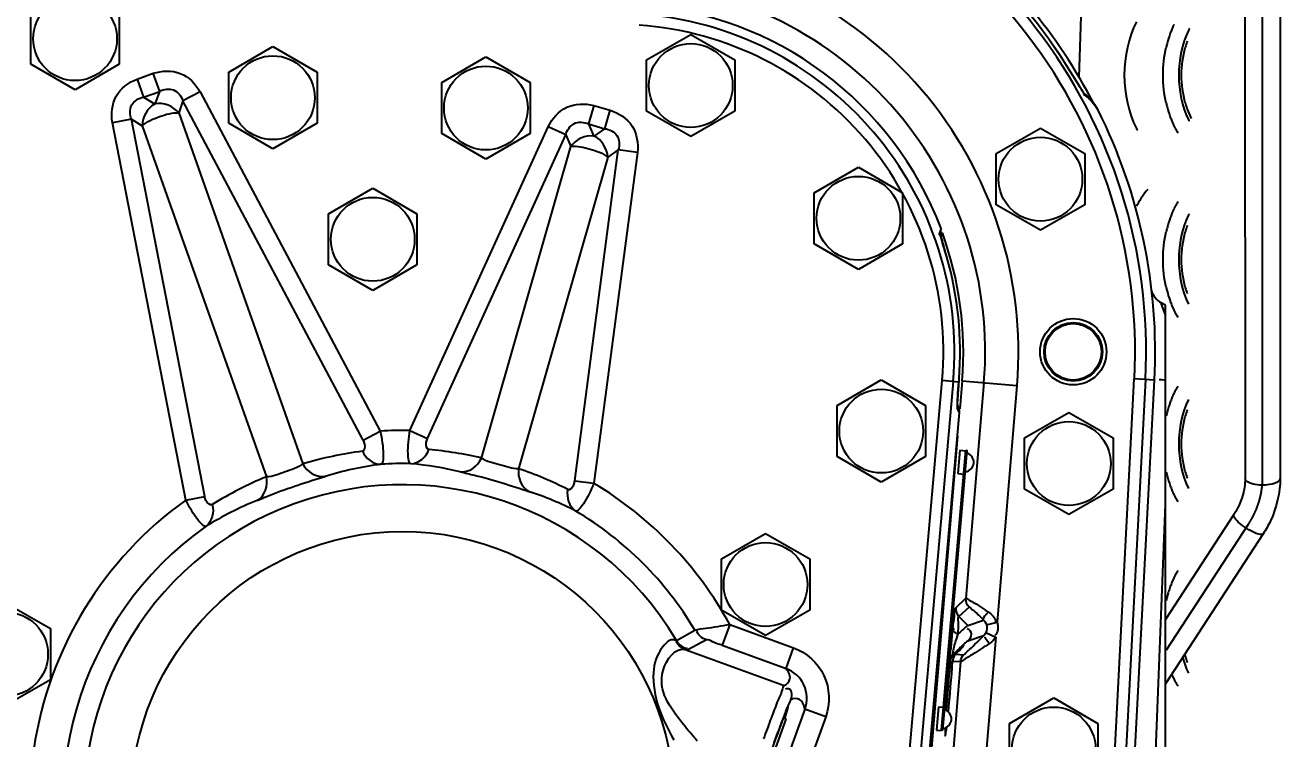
# Model space of a CAD drawing. Header units: millimetres. Extents: x 0 to 10500, y 0 to 7425.
# Drawn here: x 6460.9 to 6802.7, y 5731.9 to 5925.4 of the extents above; entities that cross this region are included whole.
import ezdxf

# ---------------------------------------------------------------- set-up
doc = ezdxf.new("R2010")
doc.units = ezdxf.units.MM
doc.header["$LTSCALE"] = 577.5
doc.linetypes.add('CENTER', pattern=[0.6, 0.375, -0.075, 0.075, -0.075])
doc.layers.get('0').update_dxf_attribs({"linetype": 'CONTINUOUS'})
doc.layers.add('DEFAULT_1', color=7, linetype='CENTER')
doc.styles.add('TEXTSTYLE_2', font='txt', dxfattribs={"width": 0.8})
doc.dimstyles.new('DIMSTYLE_1', dxfattribs={"dimtxt": 75, "dimasz": 3.5, "dimexe": 1.5, "dimexo": 1.5, "dimgap": 18.75, "dimtad": 1, "dimdec": 1, "dimtxsty": 'TEXTSTYLE_2', "dimblk": '_FILLED', "dimblk1": '_FILLED', "dimblk2": '_FILLED', "dimcen": 0.09, "dimadec": 1, "dimazin": 2, "dimtp": 0.1, "dimtm": 0.1, "dimtfac": 1, "dimtdec": 1, "dimtofl": 0, "dimtmove": 0, "dimatfit": 3, "dimldrblk": '_FILLED', "dimfxl": 1, "dimtolj": 1, "dimarcsym": 0})

# ---------------------------------------------------------------- blocks, each defined once
blk = doc.blocks.new('_FILLED')
at = {"color": 0, "linetype": 'ByBlock'}
blk.add_solid([(0, 0), (-1, 0.214), (-1, -0.214)], dxfattribs=at)
blk = doc.blocks.new('*D2')
at = {"color": 2, "linetype": 'Continuous', "transparency": 16777216}
for p, q in [((6517.06, 6087.82), (7463.5, 6087.82)), ((7463.5, 6087.82), (7483.75, 6087.82)), ((7482.25, 6087.82), (7482.25, 5216)), ((7482.25, 4344.17), (7482.25, 5216)), ((7017.54, 4344.17), (7463.5, 4344.17)), ((7463.5, 4344.17), (7483.75, 4344.17))]:
    blk.add_line(p, q, dxfattribs=at)
at = {"color": 2, "linetype": 'Continuous', "transparency": 16777216, "xscale": 3.5, "yscale": 3.5, "zscale": 3.5}
for p, rotation in [((7482.25, 6087.82), 90), ((7482.25, 4344.17), 270)]:
    blk.add_blockref('_FILLED', p, dxfattribs=dict(at, rotation=rotation))
at = {"color": 2, "linetype": 'Continuous', "transparency": 16777216, "insert": (7388.5, 5216), "char_height": 75, "width": 360, "attachment_point": 2, "rotation": 90, "line_spacing_factor": 0.9, "style": 'TEXTSTYLE_2'}
blk.add_mtext('(1743)', dxfattribs=at)

msp = doc.modelspace()

# ---------------------------------------------------------------- linework, layer by layer
at = {"color": 7, "linetype": 'Continuous'}
for p, q in [((6791.87, 6031.32), (6791.93, 5802.55)), ((6801.39, 6031.32), (6801.45, 5802.55)), ((6788.88, 5792.67), (6770.3, 5764.23)), ((6796.86, 5787.46), (6770.3, 5746.82))]:
    msp.add_line(p, q, dxfattribs=at)
at = {"color": 6, "linetype": 'Continuous'}
for p, q in [((6746.86, 5911.32), (6747.84, 5939.56)), ((6462.4, 5914.79), (6462.4, 5928.65)), ((6486.4, 5928.65), (6486.4, 5914.79)), ((6629.5, 5915.95), (6641.5, 5922.88)), ((6641.5, 5922.88), (6653.5, 5915.95)), ((6516.1, 5912.65), (6528.1, 5919.58)), ((6528.1, 5919.58), (6540.1, 5912.65)), ((6474.4, 5907.86), (6462.4, 5914.79)), ((6486.4, 5914.79), (6474.4, 5907.86)), ((6573.9, 5909.85), (6585.9, 5916.78)), ((6585.9, 5916.78), (6597.9, 5909.85)), ((6629.5, 5902.09), (6629.5, 5915.95)), ((6653.5, 5915.95), (6653.5, 5902.09)), ((6491.26, 5910.78), (6495.64, 5912.33)), ((6491.26, 5910.78), (6493, 5905.88)), ((6497.37, 5907.43), (6495.64, 5912.33)), ((6516.1, 5898.79), (6516.1, 5912.65)), ((6540.1, 5912.65), (6540.1, 5898.79)), ((6744.41, 5912.99), (6744.4, 5912.98)), ((6745.52, 5911.18), (6744.41, 5912.99)), ((6746.81, 5909.08), (6745.52, 5911.18)), ((6493, 5905.88), (6497.37, 5907.43)), ((6496.13, 5903.98), (6497.37, 5907.43)), ((6508.33, 5907.32), (6503.7, 5904.86)), ((6508.33, 5907.32), (6557.25, 5815.32)), ((6573.9, 5895.99), (6573.9, 5909.85)), ((6597.9, 5909.85), (6597.9, 5895.99)), ((6747.18, 5908.48), (6746.81, 5909.08)), ((6747.51, 5907.94), (6747.18, 5908.48)), ((6747.8, 5907.48), (6747.51, 5907.94)), ((6748.04, 5907.11), (6747.8, 5907.48)), ((6748.21, 5906.86), (6748.04, 5907.11)), ((6748.2, 5906.98), (6748.08, 5907.05)), ((6748.8, 5906.5), (6748.2, 5906.98)), ((6493, 5905.88), (6496.13, 5903.98)), ((6503.7, 5904.86), (6502.54, 5901.63)), ((6552.61, 5812.86), (6503.7, 5904.86)), ((6615.16, 5903.6), (6613.72, 5898.6)), ((6615.16, 5903.6), (6619.62, 5902.32)), ((6748.28, 5906.77), (6748.21, 5906.86)), ((6748.27, 5906.78), (6748.28, 5906.77)), ((6749.42, 5905.89), (6748.8, 5906.5)), ((6750.11, 5905.12), (6749.42, 5905.89)), ((6750.88, 5904.16), (6750.11, 5905.12)), ((6751.15, 5903.78), (6750.88, 5904.16)), ((6752.03, 5902.35), (6751.15, 5903.78)), ((6502.54, 5901.63), (6536.25, 5806.42)), ((6618.19, 5897.32), (6619.62, 5902.32)), ((6641.5, 5895.16), (6629.5, 5902.09)), ((6653.5, 5902.09), (6641.5, 5895.16)), ((6489.71, 5899.9), (6484.55, 5898.9)), ((6504.43, 5796.62), (6484.55, 5898.9)), ((6509.59, 5797.62), (6489.71, 5899.9)), ((6489.71, 5899.9), (6492.64, 5898.12)), ((6492.64, 5898.12), (6526.36, 5802.91)), ((6528.1, 5891.86), (6516.1, 5898.79)), ((6540.1, 5898.79), (6528.1, 5891.86)), ((6565.27, 5815.48), (6602.79, 5897.82)), ((6607.57, 5895.65), (6602.79, 5897.82)), ((6613.72, 5898.6), (6615.17, 5895.23)), ((6613.72, 5898.6), (6618.19, 5897.32)), ((6615.17, 5895.23), (6618.19, 5897.32)), ((6724.4, 5890.55), (6736.4, 5897.48)), ((6736.4, 5897.48), (6748.4, 5890.55)), ((6570.05, 5813.31), (6607.57, 5895.65)), ((6585.9, 5889.06), (6573.9, 5895.99)), ((6597.9, 5895.99), (6585.9, 5889.06)), ((6607.57, 5895.65), (6608.92, 5892.49)), ((6584.7, 5808.01), (6608.92, 5892.49)), ((6610.02, 5801.84), (6621.84, 5891.55)), ((6627.05, 5890.87), (6615.23, 5801.16)), ((6621.84, 5891.55), (6619.02, 5889.6)), ((6627.05, 5890.87), (6621.84, 5891.55)), ((6724.4, 5876.69), (6724.4, 5890.55)), ((6748.4, 5890.55), (6748.4, 5876.69)), ((6619.02, 5889.6), (6594.79, 5805.12)), ((6675, 5879.95), (6687, 5886.88)), ((6687, 5886.88), (6699, 5879.95)), ((6543.2, 5874.25), (6555.2, 5881.18)), ((6555.2, 5881.18), (6567.2, 5874.25)), ((6675, 5866.09), (6675, 5879.95)), ((6699, 5879.95), (6699, 5866.09)), ((6736.4, 5869.76), (6724.4, 5876.69)), ((6748.4, 5876.69), (6736.4, 5869.76)), ((6543.2, 5860.39), (6543.2, 5874.25)), ((6567.2, 5874.25), (6567.2, 5860.39)), ((6687, 5859.16), (6675, 5866.09)), ((6699, 5866.09), (6687, 5859.16)), ((6709.28, 5868.32), (6709.24, 5868.45)), ((6709.41, 5867.84), (6709.28, 5868.32)), ((6709.6, 5867.19), (6709.41, 5867.84)), ((6709.83, 5866.4), (6709.6, 5867.19)), ((6710.11, 5865.48), (6709.83, 5866.4)), ((6710.42, 5864.45), (6710.11, 5865.48)), ((6710.74, 5863.33), (6710.42, 5864.45)), ((6710.98, 5862.53), (6710.74, 5863.33)), ((6710.97, 5862.52), (6710.98, 5862.53)), ((6555.2, 5853.46), (6543.2, 5860.39)), ((6567.2, 5860.39), (6555.2, 5853.46)), ((6770.3, 5849.45), (6769.17, 5850.11)), ((6770.3, 5682), (6770.3, 5849.45)), ((6681.2, 5822.25), (6693.2, 5829.18)), ((6693.2, 5829.18), (6705.2, 5822.25)), ((6699.52, 5713.16), (6709.72, 5829.03)), ((6712.71, 5828.77), (6702.5, 5712.89)), ((6714.22, 5828.63), (6709.72, 5829.03)), ((6714.16, 5827.79), (6714.23, 5828.65)), ((6714.29, 5829.49), (6714.22, 5828.63)), ((6714.22, 5828.63), (6714.23, 5828.65)), ((6714.3, 5829.49), (6714.29, 5829.49)), ((6715.14, 5828.96), (6714.5, 5821.33)), ((6715.14, 5828.96), (6730.03, 5827.71)), ((6721.07, 5828.46), (6716.17, 5769.98)), ((6756.37, 5724.52), (6761.87, 5829.45)), ((6764.87, 5829.3), (6759.37, 5724.36)), ((6761.83, 5724.23), (6767.33, 5829.17)), ((6767.33, 5829.17), (6761.87, 5829.45)), ((6713.95, 5824.7), (6714, 5825.64)), ((6714, 5825.64), (6714.08, 5826.68)), ((6714.08, 5826.68), (6714.16, 5827.79)), ((6730.03, 5827.71), (6724.66, 5763.54)), ((6681.2, 5808.39), (6681.2, 5822.25)), ((6705.2, 5822.25), (6705.2, 5808.39)), ((6713.86, 5822.62), (6713.87, 5823.18)), ((6713.86, 5822.24), (6713.86, 5822.62)), ((6714.09, 5822.09), (6713.86, 5822.51)), ((6713.86, 5822.09), (6713.86, 5822.24)), ((6713.86, 5822.11), (6713.86, 5822.09)), ((6713.87, 5823.18), (6713.9, 5823.88)), ((6713.9, 5823.88), (6713.95, 5824.7)), ((6704.96, 5712.68), (6714.45, 5820.37)), ((6714.45, 5820.37), (6713.89, 5821.38)), ((6732.1, 5813.45), (6744.1, 5820.38)), ((6744.1, 5820.38), (6756.1, 5813.45)), ((6552.61, 5812.86), (6557.25, 5815.32)), ((6565.27, 5815.48), (6570.05, 5813.31)), ((6713.89, 5814.05), (6705.4, 5712.72)), ((6732.1, 5799.59), (6732.1, 5813.45)), ((6756.1, 5813.45), (6756.1, 5799.59)), ((6693.2, 5801.46), (6681.2, 5808.39)), ((6705.2, 5808.39), (6693.2, 5801.46)), ((6709.5, 5734.22), (6716.14, 5810.13)), ((6709.88, 5734.18), (6716.52, 5810.09)), ((6714.56, 5810.13), (6714.01, 5803.81)), ((6714.56, 5810.14), (6716.13, 5810)), ((6716.14, 5810.13), (6716.52, 5810.09)), ((6716.26, 5807.06), (6715.88, 5807.09)), ((6610.02, 5801.84), (6615.23, 5801.16)), ((6714.01, 5803.81), (6715.58, 5803.67)), ((6504.43, 5796.62), (6509.59, 5797.62)), ((6744.1, 5792.66), (6732.1, 5799.59)), ((6756.1, 5799.59), (6744.1, 5792.66)), ((6767.46, 5723.13), (6770.3, 5795.38)), ((6649.8, 5780.65), (6661.8, 5787.58)), ((6661.8, 5787.58), (6673.8, 5780.65)), ((6649.8, 5766.79), (6649.8, 5780.65)), ((6673.8, 5780.65), (6673.8, 5766.79)), ((6455.7, 5768.68), (6467.7, 5761.75)), ((6661.8, 5759.86), (6649.8, 5766.79)), ((6673.8, 5766.79), (6661.8, 5759.86)), ((6713.42, 5767.38), (6716.17, 5769.98)), ((6717.04, 5767.61), (6714.29, 5765.01)), ((6714.29, 5765.01), (6716.66, 5762.64)), ((6716.66, 5762.64), (6720.98, 5764.08)), ((6720.98, 5764.08), (6721.29, 5763.73)), ((6721.29, 5763.73), (6721.57, 5763.28)), ((6721.77, 5762.75), (6724.66, 5763.54)), ((6467.7, 5761.75), (6467.7, 5747.89)), ((6637.59, 5758.55), (6642.62, 5761.3)), ((6652.07, 5762.87), (6650.02, 5757.24)), ((6652.07, 5762.87), (6669.4, 5756.57)), ((6721.21, 5760.09), (6720.98, 5759.84)), ((6721.41, 5760.38), (6721.21, 5760.09)), ((6721.59, 5760.71), (6721.41, 5760.38)), ((6721.57, 5763.28), (6721.77, 5762.75)), ((6721.59, 5760.71), (6724.31, 5759.45)), ((6645.73, 5758.72), (6640.69, 5755.98)), ((6650.02, 5757.24), (6667.35, 5750.93)), ((6667.35, 5750.93), (6669.4, 5756.57)), ((6720.98, 5759.84), (6716.66, 5758.4)), ((6724.31, 5759.45), (6720.29, 5711.47)), ((6640.02, 5756.09), (6666.84, 5746.33)), ((6713.08, 5755.15), (6712.76, 5754.84)), ((6712.76, 5754.84), (6712.83, 5754.84)), ((6713.38, 5754.81), (6715.6, 5754.67)), ((6714.73, 5752.8), (6711.33, 5712.22)), ((6711.9, 5752.97), (6711.92, 5752.97)), ((6712.56, 5752.93), (6714.73, 5752.8)), ((6467.7, 5747.89), (6455.7, 5740.96)), ((6728, 5736.05), (6740, 5742.98)), ((6740, 5742.98), (6752, 5736.05)), ((6672.48, 5739.91), (6664.7, 5718.52)), ((6678.12, 5737.86), (6672.48, 5739.91)), ((6708.73, 5740.53), (6708.18, 5734.21)), ((6708.73, 5740.53), (6710.05, 5740.42)), ((6662.51, 5723.86), (6667.38, 5737.22)), ((6666.21, 5736.62), (6666.05, 5736.19)), ((6667.38, 5737.22), (6666.62, 5737.5)), ((6678.12, 5737.86), (6670.33, 5716.47)), ((6709.77, 5737.25), (6710.15, 5737.22)), ((6728, 5722.19), (6728, 5736.05)), ((6752, 5736.05), (6752, 5722.19)), ((6708.18, 5734.2), (6709.49, 5734.09)), ((6709.88, 5734.18), (6709.5, 5734.22))]:
    msp.add_line(p, q, dxfattribs=at)
for centre, radius in [((6474.4, 5921.72), 11.36), ((6641.5, 5909.02), 11.36), ((6528.1, 5905.72), 11.36), ((6585.9, 5902.92), 11.36), ((6736.4, 5883.62), 11.36), ((6687, 5873.02), 11.36), ((6555.2, 5867.32), 11.36), ((6745.3, 5836.82), 9), ((6745.3, 5836.82), 7.94), ((6745.3, 5836.82), 7.65), ((6693.2, 5815.32), 11.36), ((6744.1, 5806.52), 11.36), ((6563.3, 5714.32), 73.77), ((6661.8, 5773.72), 11.36), ((6455.7, 5754.82), 11.36), ((6740, 5729.12), 11.36)]:
    msp.add_circle(centre, radius, dxfattribs=at)
for centre, radius, start, end in [((6478.3, 5836.82), 191, 90.4677, 156.8572), ((6478.3, 5836.82), 187.98, 79.5499, 158.9034), ((6478.3, 5836.82), 165.43, 95, 163.7503), ((6478.3, 5836.82), 160.24, 95, 150), ((6478.3, 5836.82), 157.77, 95, 150), ((6478.3, 5836.82), 154.77, 95, 150), ((6621.3, 5836.82), 143.77, 357, 78), ((6621.3, 5836.82), 140.77, 357, 78), ((6478.3, 5836.82), 119.12, 85.99, 201.8499), ((6621.3, 5836.82), 146, 27.2851, 52.5263), ((6478.3, 5836.82), 110.12, 85.99, 202.4984), ((6621.3, 5836.82), 109.12, 355.2111, 85.99), ((6621.3, 5836.82), 144.77, 31.7444, 48.1033), ((6621.3, 5836.82), 144.76, 31.7444, 48.1033), ((6478.3, 5836.82), 101.77, 85.99, 203.1485), ((6478.3, 5836.82), 104.24, 85.99, 142.9676), ((6478.3, 5836.82), 98.77, 85.99, 203.1485), ((6621.3, 5836.82), 100.12, 355.2111, 85.99), ((6621.3, 5836.82), 91.77, 354.9652, 85.99), ((6621.3, 5836.82), 94.24, 20.7588, 85.99), ((6621.3, 5836.82), 88.77, 354.9652, 85.99), ((6798.79, 5913.19), 28.93, 157.3684, 159.814), ((6797.59, 5913.69), 27.63, 154.6161, 157.3715), ((6797.58, 5913.86), 23.32, 153.558, 154.435), ((6797.23, 5914.04), 22.93, 152.7928, 153.5577), ((6800.39, 5912.62), 30.63, 159.8387, 165.3049), ((6800.34, 5912.47), 25.58, 160.4074, 164.3481), ((6801.56, 5912.29), 31.84, 165.2775, 167.0636), ((6160.52, 5552.08), 686.42, 31.45233, 31.72092), ((6766.39, 5918.92), 21.83, 213.1376, 213.6682), ((6761.06, 5915.38), 15.43, 213.6714, 214.2145), ((6729.21, 5887.39), 27.27, 36.9211, 38.2184), ((6801.56, 5911.35), 31.84, 192.9364, 194.7225), ((6800.34, 5911.17), 25.58, 195.652, 199.5927), ((6621.3, 5836.82), 146.24, 357, 26.6205), ((6800.4, 5911.03), 30.64, 194.6953, 200.1432), ((6798.79, 5910.45), 28.93, 200.1676, 202.628), ((6798.33, 5910.43), 23.43, 199.5386, 206.2623), ((6785.33, 5909.11), 25.72, 207.1992, 208.4022), ((6797.59, 5909.95), 27.63, 202.625, 205.3838), ((6796.5, 5909.44), 26.43, 205.3906, 207.1891), ((6795.71, 5909.03), 25.54, 207.189, 209.326), ((6797.58, 5909.78), 23.32, 205.5654, 206.4422), ((6795.17, 5908.73), 24.91, 209.3302, 210.4318), ((6785.33, 5864.53), 25.72, 151.5976, 152.8023), ((6796.5, 5864.21), 26.43, 152.8109, 154.6094), ((6795.71, 5864.61), 25.54, 150.6742, 152.811), ((6795.17, 5864.92), 24.91, 149.5682, 150.67), ((6800.39, 5862.62), 30.63, 159.8387, 165.3049), ((6798.79, 5863.19), 28.93, 157.3684, 159.814), ((6797.59, 5863.69), 27.63, 154.6161, 157.3715), ((6797.58, 5863.86), 23.32, 153.558, 154.435), ((6801.56, 5862.29), 31.84, 165.2775, 167.0636), ((6800.34, 5862.47), 25.58, 160.4074, 164.3481), ((6621.3, 5836.82), 94.17, 355.2111, 20.0349), ((6457.46, 5789.72), 263.76, 16.0223, 16.6399), ((6621.3, 5836.82), 93.29, 355.4939, 15.9936), ((6621.3, 5836.82), 93.29, 355.4939, 15.9936), ((6772.17, 5855.3), 6, 197.436, 240), ((6801.56, 5861.35), 31.84, 192.9364, 194.7225), ((6800.55, 5861.07), 30.8, 194.7041, 199.3328), ((6800.34, 5861.17), 25.58, 195.652, 199.5927), ((6799.5, 5860.72), 29.69, 199.3545, 200.1749), ((6799.08, 5860.56), 29.24, 200.1741, 201.3087), ((6798.54, 5860.35), 28.66, 201.3079, 202.634), ((6797.59, 5859.95), 27.63, 202.625, 205.3838), ((6796.71, 5859.54), 26.66, 205.3946, 206.3097), ((6796.28, 5859.33), 26.18, 206.3098, 207.1933), ((6795.71, 5859.03), 25.54, 207.189, 209.326), ((6795.17, 5858.73), 24.91, 209.3302, 210.4318), ((6966.77, 5807.79), 253.4, 175.2822, 175.4491), ((6834.09, 5817.66), 120.35, 176.1484, 176.5854), ((6862.17, 5815.77), 148.5, 175.8535, 176.1501), ((6910.46, 5812.24), 196.91, 175.4405, 175.8465), ((6797.59, 5813.69), 27.63, 154.6161, 157.3715), ((6796.5, 5814.21), 26.43, 152.8109, 154.6094), ((6795.71, 5814.61), 25.54, 150.6742, 152.811), ((6795.17, 5814.92), 24.91, 149.5682, 150.67), ((6780.12, 5820.61), 66.3, 177.3342, 177.5226), ((6795.81, 5819.86), 82.01, 176.8079, 177.3222), ((6814.64, 5818.83), 100.87, 176.5915, 176.8176), ((6800.39, 5812.62), 30.63, 159.8387, 165.3049), ((6798.79, 5813.19), 28.93, 157.3684, 159.814), ((6801.56, 5812.29), 31.84, 165.2775, 167.0636), ((6800.34, 5812.47), 25.58, 160.4074, 164.3481), ((6563.3, 5714.32), 101.18, 88.8838, 93.4255), ((6564.26, 5714.11), 96.46, 97.0557, 106.8758), ((6562.37, 5714.22), 96.41, 76.6066, 85.2018), ((6715.71, 5806.85), 2.6, 277.736, 72.2652), ((6568.85, 5716.73), 90.31, 97.2688, 107.1162), ((6563.3, 5714.32), 92.19, 88.6253, 93.65), ((6557.6, 5716.43), 90.4, 76.3734, 84.9801), ((6563.99, 5713.65), 96.51, 62.8027, 71.3889), ((6562.62, 5713.67), 96.33, 112.1173, 121.9511), ((6563.3, 5714.32), 101.18, 28.6742, 59.1162), ((6801.56, 5811.35), 31.84, 192.9364, 194.7225), ((6800.4, 5811.03), 30.64, 194.6953, 200.1432), ((6800.34, 5811.17), 25.58, 195.652, 199.5927), ((6563.3, 5714.32), 86.46, 30.766, 357.9592), ((6569.25, 5713.09), 90.4, 63.0199, 71.6266), ((6798.79, 5810.45), 28.93, 200.1676, 202.628), ((6797.59, 5809.95), 27.63, 202.625, 205.3838), ((6796.5, 5809.44), 26.43, 205.3906, 207.1891), ((6563.3, 5714.32), 101.18, 125.5745, 217.5392), ((6557.46, 5712.7), 90.31, 111.8838, 121.7312), ((6795.71, 5809.03), 25.54, 207.189, 209.326), ((6795.17, 5808.73), 24.91, 209.3302, 210.4318), ((6563.3, 5714.32), 92.19, 30.6356, 59.3747), ((6563.3, 5714.32), 92.19, 125.35, 356.1026), ((6795.71, 5764.61), 25.54, 150.6742, 152.811), ((6795.17, 5764.92), 24.91, 149.5682, 150.67), ((6798.79, 5763.19), 28.93, 157.3684, 159.814), ((6797.59, 5763.69), 27.63, 154.6161, 157.3715), ((6796.5, 5764.21), 26.43, 152.8109, 154.6094), ((6801.56, 5762.29), 31.84, 165.2775, 167.0636), ((6801.09, 5762.42), 31.36, 163.7789, 165.2771), ((6800.64, 5762.55), 30.89, 162.5651, 163.7784), ((6799.89, 5762.79), 30.1, 159.8151, 162.5722), ((6879.49, 5742.96), 167.98, 173.4614, 174.9067), ((6848.68, 5745.52), 137.06, 174.8327, 175.6681), ((6830.99, 5632.75), 169.95, 133.1665, 133.9298), ((6764.72, 5703.41), 73.08, 132.224, 133.1739), ((6801.07, 5761.38), 26.34, 194.2192, 195.6663), ((6800.34, 5761.17), 25.58, 195.652, 199.5927), ((6664.41, 5742.85), 8.59, 339.9976, 70.0024), ((6797.59, 5759.95), 27.63, 202.625, 205.3838), ((6796.5, 5759.44), 26.43, 205.3906, 207.1891), ((6795.71, 5759.03), 25.54, 207.189, 209.326), ((6795.17, 5758.73), 24.91, 209.3302, 210.4318), ((7104.4, 5572.72), 470.86, 159.2227, 159.3644), ((6995.09, 5614.26), 353.92, 158.8648, 159.2338), ((6865.98, 5660.79), 213.68, 158.328, 159.2137), ((6758.12, 5703.6), 97.64, 157.5933, 158.3008), ((6709.63, 5737.27), 2.6, 277.736, 72.2652), ((6996.95, 5610.72), 353.9, 159.2335, 159.358), ((7342, 5484.11), 724.44, 159.78074, 159.99986), ((7106.11, 5569.97), 470.41, 159.7413, 160.0006), ((7071.09, 5582.91), 433.08, 159.4969, 159.7421), ((7031.4, 5597.74), 390.7, 159.3581, 159.4959), ((6783.79, 5854.05), 186.59, 220.8225, 221.1292)]:
    msp.add_arc(centre, radius, start, end, dxfattribs=at)
for centre, major_axis, ratio, start_param, end_param in [((6711.46, 5820.64), (-1.45, 2.64), 0.995607, 4.119252, 4.839551), ((6708.2, 5749.91), (7.42, 7.42), 0.026186, -0.825632, 0.871855), ((6711.7, 5746.42), (1.14, 13.71), 0.026654, 1.074599, 2.105126), ((6711.7, 5746.42), (1.14, 13.71), 0.026654, -2.130787, -1.073491), ((6664.37, 5730.75), (3.59, 9.87), 0.026186, 5.462452, 9.424778), ((6711.7, 5746.42), (1.14, 13.71), 0.026654, 2.583028, 3.7364)]:
    msp.add_ellipse(centre, major_axis=major_axis, ratio=ratio, start_param=start_param, end_param=end_param, dxfattribs=at)
for points in [[(6762.46, 5926.28), (6758.05, 5917.71), (6758.05, 5905.93), (6762.46, 5897.36)], [(6776.54, 5923.93), (6773.06, 5916.65), (6773.06, 5907), (6776.54, 5899.71)], [(6770.52, 5904.22), (6769.39, 5909.16), (6769.39, 5914.48), (6770.52, 5919.42)], [(6775.71, 5904.27), (6774.35, 5909.12), (6774.35, 5914.52), (6775.71, 5919.37)], [(6496.06, 5904.02), (6494, 5903.06), (6492.68, 5900.4), (6492.64, 5898.12)], [(6502.54, 5901.63), (6501.08, 5903.37), (6498.37, 5904.61), (6496.16, 5904.06)], [(6751.15, 5903.78), (6750.69, 5904.41), (6750.14, 5904.99), (6749.54, 5905.48)], [(6615.14, 5895.31), (6612.9, 5895.72), (6610.28, 5894.32), (6608.92, 5892.49)], [(6619.02, 5889.6), (6618.84, 5891.86), (6617.35, 5894.44), (6615.24, 5895.28)], [(6765.51, 5880.85), (6764.43, 5879.6), (6763.5, 5878.21), (6762.71, 5876.76)], [(6776.54, 5873.93), (6773.06, 5866.65), (6773.06, 5857), (6776.54, 5849.71)], [(6770.52, 5854.22), (6769.39, 5859.16), (6769.39, 5864.48), (6770.52, 5869.42)], [(6775.71, 5854.27), (6774.35, 5859.12), (6774.35, 5864.52), (6775.71, 5869.37)], [(6709.52, 5867.43), (6709.74, 5866.71), (6709.96, 5865.98), (6710.17, 5865.25)], [(6776.54, 5823.93), (6773.06, 5816.65), (6773.06, 5807), (6776.54, 5799.71)], [(6775.71, 5804.27), (6774.35, 5809.12), (6774.35, 5814.52), (6775.71, 5819.37)], [(6552.41, 5809.84), (6553.2, 5807.96), (6555.39, 5806.23), (6557.43, 5806.32)], [(6565.51, 5806.48), (6567.58, 5806.48), (6569.73, 5808.34), (6570.43, 5810.3)], [(6578.9, 5804.29), (6581.17, 5803.94), (6583.84, 5805.88), (6584.7, 5808.01)], [(6536.25, 5806.42), (6537.24, 5804.34), (6540.03, 5802.56), (6542.27, 5803.05)], [(6594.79, 5805.12), (6594.39, 5802.86), (6595.63, 5799.79), (6597.74, 5798.88)], [(6523.8, 5796.5), (6525.85, 5797.54), (6526.9, 5800.68), (6526.36, 5802.91)], [(6608.1, 5799.5), (6607.66, 5797.47), (6608.49, 5794.74), (6610.26, 5793.65)], [(6511.65, 5795.41), (6512.21, 5793.44), (6511.6, 5790.73), (6509.96, 5789.51)], [(6713.42, 5767.38), (6713.35, 5766.54), (6713.7, 5765.6), (6714.29, 5765.01)], [(6717.04, 5767.61), (6716.44, 5768.2), (6716.1, 5769.14), (6716.17, 5769.98)], [(6722.21, 5766.27), (6723.15, 5765.65), (6724.31, 5764.7), (6724.23, 5763.58)], [(6724.66, 5763.54), (6724.98, 5762.36), (6725.02, 5760.6), (6724, 5759.92)], [(6645.73, 5758.72), (6644.59, 5759.13), (6643.16, 5760.08), (6643.17, 5761.29)], [(6721.77, 5762.75), (6721.95, 5762.09), (6721.88, 5761.33), (6721.59, 5760.71)], [(6640.02, 5756.09), (6638.91, 5756.51), (6637.53, 5757.49), (6637.57, 5758.68)], [(6637.59, 5758.55), (6638.2, 5757.51), (6639.4, 5756.29), (6640.58, 5756.52)], [(6717.18, 5756.11), (6718.46, 5757.34), (6719.72, 5758.59), (6720.98, 5759.84)], [(6724.31, 5759.45), (6723.87, 5758.78), (6723.25, 5758.21), (6722.57, 5757.76)], [(6711.92, 5752.97), (6711.99, 5753.66), (6712.33, 5754.36), (6712.83, 5754.84)], [(6714.73, 5752.8), (6714.79, 5753.48), (6715.11, 5754.18), (6715.6, 5754.67)], [(6774.94, 5754.03), (6775.35, 5752.55), (6775.88, 5751.1), (6776.54, 5749.71)], [(6642.59, 5732.07), (6641.39, 5733.46), (6640.22, 5734.86), (6639.09, 5736.31)]]:
    msp.add_open_spline(points, degree=3, dxfattribs=at)
for points, knots in [([(6484.55, 5898.9), (6484.13, 5901.31), (6484.64, 5906.68), (6488.98, 5909.92), (6491.26, 5910.78)], [0, 0, 0, 0, 0.500223, 1, 1, 1, 1]), ([(6495.64, 5912.33), (6497.95, 5913.1), (6503.37, 5913.32), (6507.14, 5909.46), (6508.33, 5907.32)], [0, 0, 0, 0, 0.499777, 1, 1, 1, 1]), ([(6497.37, 5907.43), (6498.48, 5908.03), (6501.47, 5908.53), (6503.27, 5906.09), (6503.7, 5904.86)], [0, 0, 0, 0, 0.490071, 1, 1, 1, 1]), ([(6746.09, 5910.24), (6746.62, 5909.38), (6747.28, 5908.29), (6747.96, 5907.21), (6748.11, 5906.99)], [0, 0, 0, 0, 0.796084, 1, 1, 1, 1]), ([(6748.14, 5906.93), (6748.19, 5906.83), (6748.27, 5906.61), (6748.27, 5906.37), (6748.25, 5906.24)], [0, 0, 0, 0, 0.461896, 1, 1, 1, 1]), ([(6489.71, 5899.9), (6489.27, 5901.08), (6489.09, 5904.06), (6491.71, 5905.65), (6493, 5905.88)], [0, 0, 0, 0, 0.489628, 1, 1, 1, 1]), ([(6602.79, 5897.82), (6603.85, 5900.02), (6607.38, 5904.11), (6612.8, 5904.22), (6615.16, 5903.6)], [0, 0, 0, 0, 0.500223, 1, 1, 1, 1]), ([(6748.3, 5906.7), (6748.38, 5906.58), (6748.51, 5906.41), (6748.64, 5906.22), (6748.7, 5906.19)], [0, 0, 0, 0, 0.671846, 1, 1, 1, 1]), ([(6748.7, 5906.19), (6748.83, 5906.13), (6749.12, 5905.93), (6749.37, 5905.7), (6749.51, 5905.56)], [0, 0, 0, 0, 0.416327, 1, 1, 1, 1]), ([(6749.51, 5905.56), (6749.69, 5905.37), (6750.08, 5904.95), (6750.44, 5904.51), (6750.64, 5904.26)], [0, 0, 0, 0, 0.446951, 1, 1, 1, 1]), ([(6751.02, 5903.77), (6751.18, 5903.55), (6751.53, 5903.08), (6751.86, 5902.6), (6752.03, 5902.35)], [0, 0, 0, 0, 0.47498, 1, 1, 1, 1]), ([(6492.64, 5898.12), (6493.94, 5899.31), (6497.31, 5900.66), (6500.77, 5901.73), (6502.54, 5901.63)], [0, 0, 0, 0, 0.499995, 1, 1, 1, 1]), ([(6619.62, 5902.32), (6621.95, 5901.6), (6626.48, 5898.63), (6627.31, 5893.3), (6627.05, 5890.87)], [0, 0, 0, 0, 0.499777, 1, 1, 1, 1]), ([(6607.57, 5895.65), (6607.9, 5896.85), (6609.48, 5899.39), (6612.54, 5899.15), (6613.72, 5898.6)], [0, 0, 0, 0, 0.489628, 1, 1, 1, 1]), ([(6618.19, 5897.32), (6619.43, 5897.17), (6622.16, 5895.84), (6622.21, 5892.81), (6621.84, 5891.55)], [0, 0, 0, 0, 0.490071, 1, 1, 1, 1]), ([(6608.92, 5892.49), (6610.68, 5892.7), (6614.2, 5891.85), (6617.64, 5890.71), (6619.02, 5889.6)], [0, 0, 0, 0, 0.499995, 1, 1, 1, 1]), ([(6709.05, 5869.37), (6709.01, 5869.29), (6709.1, 5869.01), (6709.14, 5868.77), (6709.19, 5868.59)], [0, 0, 0, 0, 0.311742, 1, 1, 1, 1]), ([(6709.42, 5870.22), (6709.36, 5870.08), (6709.23, 5869.8), (6709.11, 5869.51), (6709.05, 5869.37)], [0, 0, 0, 0, 0.499755, 1, 1, 1, 1]), ([(6709.45, 5869.38), (6709.4, 5869.44), (6709.29, 5869.55), (6709.15, 5869.65), (6709.08, 5869.69)], [0, 0, 0, 0, 0.469334, 1, 1, 1, 1]), ([(6709.61, 5869.1), (6709.59, 5869.15), (6709.55, 5869.24), (6709.48, 5869.33), (6709.45, 5869.38)], [0, 0, 0, 0, 0.485691, 1, 1, 1, 1]), ([(6709.24, 5868.25), (6709.19, 5868.37), (6709.05, 5868.6), (6708.84, 5868.77), (6708.71, 5868.85)], [0, 0, 0, 0, 0.453626, 1, 1, 1, 1]), ([(6709.19, 5868.59), (6709.24, 5868.41), (6709.35, 5868.03), (6709.46, 5867.64), (6709.52, 5867.43)], [0, 0, 0, 0, 0.454542, 1, 1, 1, 1]), ([(6709.4, 5867.88), (6709.51, 5868.07), (6709.69, 5868.46), (6709.68, 5868.91), (6709.61, 5869.1)], [0, 0, 0, 0, 0.520644, 1, 1, 1, 1]), ([(6769.27, 5849.76), (6769.24, 5849.85), (6769.24, 5849.89), (6769.14, 5850.12), (6769.17, 5850.11)], [0, 0, 0, 0, 0.767159, 1, 1, 1, 1]), ([(6770.3, 5846.84), (6770.19, 5847.14), (6769.85, 5848.12), (6769.5, 5849.09), (6769.27, 5849.76)], [0, 0, 0, 0, 0.312579, 1, 1, 1, 1]), ([(6768.58, 5829.28), (6768.85, 5829.27), (6769.42, 5829.27), (6769.99, 5829.25), (6770.3, 5829.25)], [0, 0, 0, 0, 0.464882, 1, 1, 1, 1]), ([(6713.89, 5821.38), (6713.9, 5821.53), (6713.91, 5821.82), (6713.86, 5822.11), (6713.83, 5822.25)], [0, 0, 0, 0, 0.494915, 1, 1, 1, 1]), ([(6713.84, 5822.15), (6713.84, 5822.35), (6713.85, 5822.79), (6713.87, 5823.23), (6713.88, 5823.47)], [0, 0, 0, 0, 0.455199, 1, 1, 1, 1]), ([(6713.89, 5821.38), (6713.85, 5821.45), (6713.86, 5821.73), (6713.84, 5821.97), (6713.84, 5822.15)], [0, 0, 0, 0, 0.326037, 1, 1, 1, 1]), ([(6557.25, 5815.32), (6557.69, 5813.28), (6558.09, 5810.4), (6558.05, 5807.57), (6557.73, 5806.4), (6557.43, 5806.32)], [0, 0, 0, 0, 0.683165, 0.89928, 1, 1, 1, 1]), ([(6565.51, 5806.48), (6565.21, 5806.55), (6564.83, 5807.71), (6564.66, 5810.52), (6564.93, 5813.42), (6565.27, 5815.48)], [0, 0, 0, 0, 0.100728, 0.316908, 1, 1, 1, 1]), ([(6552.41, 5809.84), (6553.07, 5809.95), (6553.26, 5811.65), (6552.79, 5812.51), (6552.61, 5812.86)], [0, 0, 0, 0, 0.632174, 1, 1, 1, 1]), ([(6570.43, 5810.3), (6569.76, 5810.36), (6569.48, 5812.06), (6569.89, 5812.95), (6570.05, 5813.31)], [0, 0, 0, 0, 0.634497, 1, 1, 1, 1]), ([(6594.79, 5805.12), (6593.04, 5805.04), (6589.67, 5806.29), (6586.14, 5807.01), (6584.7, 5808.01)], [0, 0, 0, 0, 0.5, 1, 1, 1, 1]), ([(6536.25, 5806.42), (6534.87, 5805.33), (6531.4, 5804.39), (6528.11, 5802.93), (6526.36, 5802.91)], [0, 0, 0, 0, 0.5, 1, 1, 1, 1]), ([(6523.8, 5796.5), (6525.05, 5797.01), (6531.07, 5799.54), (6537.31, 5801.54), (6542.27, 5803.05)], [0, 0, 0, 0, 0.20644, 1, 1, 1, 1]), ([(6578.9, 5804.28), (6580.21, 5803.97), (6586.59, 5802.53), (6592.82, 5800.53), (6597.74, 5798.88)], [0, 0, 0, 0, 0.206447, 1, 1, 1, 1]), ([(6608.1, 5799.5), (6608.72, 5799.21), (6609.84, 5800.48), (6609.97, 5801.46), (6610.02, 5801.84)], [0, 0, 0, 0, 0.633721, 1, 1, 1, 1]), ([(6615.23, 5801.16), (6614.43, 5799.23), (6613.12, 5796.63), (6611.48, 5794.33), (6610.55, 5793.55), (6610.26, 5793.65)], [0, 0, 0, 0, 0.683095, 0.899273, 1, 1, 1, 1]), ([(6511.65, 5795.41), (6511.07, 5795.05), (6509.84, 5796.28), (6509.66, 5797.24), (6509.59, 5797.62)], [0, 0, 0, 0, 0.632983, 1, 1, 1, 1]), ([(6509.96, 5789.51), (6509.68, 5789.38), (6508.69, 5790.09), (6506.88, 5792.26), (6505.38, 5794.75), (6504.43, 5796.62)], [0, 0, 0, 0, 0.100721, 0.316839, 1, 1, 1, 1]), ([(6712.6, 5762.08), (6712.75, 5763.33), (6713.25, 5764.89), (6713, 5767.05), (6713.42, 5767.38)], [0, 0, 0, 0, 0.703358, 1, 1, 1, 1]), ([(6716.17, 5769.98), (6716.34, 5770.08), (6717.04, 5769.41), (6718.98, 5768.61), (6720.84, 5767.18), (6722.21, 5766.27)], [0, 0, 0, 0, 0.084392, 0.303351, 1, 1, 1, 1]), ([(6720.98, 5764.08), (6720.12, 5764.91), (6718.88, 5766.29), (6717.71, 5766.98), (6717.14, 5767.74), (6717.04, 5767.61)], [0, 0, 0, 0, 0.677804, 0.908927, 1, 1, 1, 1]), ([(6713.98, 5760.22), (6714.01, 5761.34), (6714.38, 5762.72), (6713.9, 5764.73), (6714.29, 5765.01)], [0, 0, 0, 0, 0.699742, 1, 1, 1, 1]), ([(6720.98, 5764.08), (6720.93, 5764.15), (6720.87, 5764.94), (6721.57, 5765.5), (6722.08, 5765.91)], [0, 0, 0, 0, 0.114163, 1, 1, 1, 1]), ([(6642.62, 5761.3), (6643.53, 5761.72), (6646.82, 5761.85), (6649.9, 5762.61), (6652.07, 5762.87)], [0, 0, 0, 0, 0.315274, 1, 1, 1, 1]), ([(6713.98, 5760.22), (6713.87, 5759.92), (6713.38, 5758.47), (6712.86, 5757), (6712.68, 5755.8)], [0, 0, 0, 0, 0.209969, 1, 1, 1, 1]), ([(6713.18, 5760.71), (6713, 5760.85), (6712.6, 5761.2), (6712.85, 5761.7), (6713.02, 5761.84)], [0, 0, 0, 0, 0.515763, 1, 1, 1, 1]), ([(6713.98, 5760.22), (6713.84, 5760.29), (6713.56, 5760.44), (6713.3, 5760.62), (6713.18, 5760.71)], [0, 0, 0, 0, 0.500983, 1, 1, 1, 1]), ([(6716.66, 5762.64), (6716.56, 5762.6), (6715.66, 5761.76), (6714.77, 5760.98), (6713.98, 5760.22)], [0, 0, 0, 0, 0.092631, 1, 1, 1, 1]), ([(6716.66, 5758.4), (6717.17, 5758.91), (6718.24, 5760.07), (6717.14, 5761.59), (6716.54, 5761.66)], [0, 0, 0, 0, 0.542802, 1, 1, 1, 1]), ([(6637.02, 5758.69), (6635.88, 5759.06), (6632.5, 5755.65), (6630.7, 5749.34), (6632.36, 5740.11), (6635.35, 5734.46), (6636.89, 5731.6)], [0, 0, 0, 0, 0.118981, 0.364465, 0.67861, 1, 1, 1, 1]), ([(6639.09, 5736.31), (6636.03, 5740.26), (6630.38, 5747.37), (6637.37, 5756.86), (6640.02, 5756.09)], [0, 0, 0, 0, 0.643759, 1, 1, 1, 1]), ([(6637.59, 5758.55), (6637.55, 5758.53), (6637.26, 5758.61), (6637.04, 5758.69), (6636.84, 5758.77)], [0, 0, 0, 0, 0.178064, 1, 1, 1, 1]), ([(6650.02, 5757.24), (6649.14, 5757.55), (6647.72, 5757.81), (6646.29, 5758.88), (6645.73, 5758.72)], [0, 0, 0, 0, 0.614584, 1, 1, 1, 1]), ([(6669.4, 5756.57), (6672.89, 5755.27), (6679.14, 5749.72), (6679.37, 5741.37), (6678.12, 5737.86)], [0, 0, 0, 0, 0.5, 1, 1, 1, 1]), ([(6716.66, 5758.4), (6716.53, 5758.35), (6716.19, 5758.02), (6715.84, 5757.74), (6715.61, 5757.53)], [0, 0, 0, 0, 0.307717, 1, 1, 1, 1]), ([(6722.57, 5757.76), (6721.08, 5756.78), (6719.17, 5755.54), (6717.24, 5754.31), (6716.82, 5754.04)], [0, 0, 0, 0, 0.782956, 1, 1, 1, 1]), ([(6722.57, 5757.76), (6722.36, 5757.99), (6722.07, 5758.2), (6721.15, 5759.52), (6721.42, 5759.32)], [0, 0, 0, 0, 0.478914, 1, 1, 1, 1]), ([(6640.69, 5755.98), (6640.64, 5755.95), (6640.31, 5756.01), (6640.04, 5756.1), (6639.81, 5756.18)], [0, 0, 0, 0, 0.183334, 1, 1, 1, 1]), ([(6711.9, 5752.97), (6711.66, 5753.04), (6712.18, 5754.46), (6711.95, 5755.15), (6712.01, 5755.88)], [0, 0, 0, 0, 0.25278, 1, 1, 1, 1]), ([(6712.04, 5753.66), (6712, 5753.55), (6711.94, 5753.32), (6711.9, 5753.09), (6711.9, 5752.97)], [0, 0, 0, 0, 0.503392, 1, 1, 1, 1]), ([(6712.76, 5754.84), (6712.6, 5754.68), (6712.31, 5754.31), (6712.11, 5753.88), (6712.04, 5753.66)], [0, 0, 0, 0, 0.496436, 1, 1, 1, 1]), ([(6712.69, 5753.62), (6712.66, 5753.51), (6712.6, 5753.28), (6712.57, 5753.05), (6712.56, 5752.93)], [0, 0, 0, 0, 0.494442, 1, 1, 1, 1]), ([(6712.68, 5755.8), (6712.66, 5755.63), (6712.63, 5755.35), (6712.61, 5755.06), (6712.63, 5754.94)], [0, 0, 0, 0, 0.587207, 1, 1, 1, 1]), ([(6712.63, 5754.94), (6712.64, 5754.9), (6712.64, 5754.8), (6712.74, 5754.82), (6712.76, 5754.84)], [0, 0, 0, 0, 0.586506, 1, 1, 1, 1]), ([(6713.38, 5754.81), (6713.23, 5754.65), (6712.95, 5754.27), (6712.76, 5753.85), (6712.69, 5753.62)], [0, 0, 0, 0, 0.478473, 1, 1, 1, 1]), ([(6716.82, 5754.04), (6716.33, 5753.74), (6715.62, 5753.44), (6714.96, 5752.78), (6714.73, 5752.8)], [0, 0, 0, 0, 0.712135, 1, 1, 1, 1]), ([(6715.6, 5754.67), (6715.81, 5754.67), (6716.26, 5755.41), (6716.82, 5755.76), (6717.18, 5756.11)], [0, 0, 0, 0, 0.301368, 1, 1, 1, 1]), ([(6666.84, 5746.33), (6667.57, 5746.67), (6669.13, 5748.27), (6667.93, 5750.13), (6667.35, 5750.93)], [0, 0, 0, 0, 0.446662, 1, 1, 1, 1]), ([(6666.84, 5746.33), (6666.46, 5746.1), (6666.19, 5744.26), (6665.4, 5742.96), (6664.98, 5741.88)], [0, 0, 0, 0, 0.277402, 1, 1, 1, 1]), ([(6668.64, 5742.49), (6668.88, 5743.15), (6669.08, 5744.21), (6668.33, 5745.56), (6667.52, 5745.47), (6667.17, 5745.36)], [0, 0, 0, 0, 0.513831, 0.732203, 1, 1, 1, 1]), ([(6672.48, 5739.91), (6672.24, 5740.88), (6671.59, 5742.99), (6669.36, 5742.82), (6668.64, 5742.49)], [0, 0, 0, 0, 0.553338, 1, 1, 1, 1]), ([(6668.64, 5742.49), (6668.59, 5742.46), (6668.33, 5741.84), (6668.07, 5741.34), (6667.86, 5740.82)], [0, 0, 0, 0, 0.084334, 1, 1, 1, 1]), ([(6662.82, 5736.17), (6662.78, 5736.05), (6662.69, 5735.81), (6662.6, 5735.57), (6662.56, 5735.45)], [0, 0, 0, 0, 0.498196, 1, 1, 1, 1]), ([(6663.18, 5737.14), (6663.12, 5736.98), (6663, 5736.66), (6662.88, 5736.33), (6662.82, 5736.17)], [0, 0, 0, 0, 0.496918, 1, 1, 1, 1]), ([(6663.43, 5737.79), (6663.39, 5737.68), (6663.31, 5737.47), (6663.23, 5737.25), (6663.18, 5737.14)], [0, 0, 0, 0, 0.497492, 1, 1, 1, 1]), ([(6663.75, 5738.66), (6663.7, 5738.52), (6663.59, 5738.23), (6663.48, 5737.94), (6663.43, 5737.79)], [0, 0, 0, 0, 0.495985, 1, 1, 1, 1]), ([(6662.56, 5735.45), (6662.5, 5735.29), (6662.38, 5734.97), (6662.26, 5734.65), (6662.2, 5734.49)], [0, 0, 0, 0, 0.498145, 1, 1, 1, 1])]:
    msp.add_open_spline(points, degree=3, knots=knots, dxfattribs=at)
at = {"color": 7, "linetype": 'Continuous'}
for points, knots in [([(6791.93, 5802.55), (6791.93, 5801.7), (6791.66, 5798.23), (6790.32, 5794.87), (6788.88, 5792.67)], [0, 0, 0, 0, 0.24349, 1, 1, 1, 1]), ([(6798.58, 5800.81), (6797.1, 5800.56), (6795, 5800.5), (6791.93, 5801.66), (6791.93, 5802.55)], [0, 0, 0, 0, 0.628261, 1, 1, 1, 1]), ([(6801.45, 5802.55), (6801.45, 5798.6), (6800.19, 5793.21), (6797.59, 5788.59), (6796.86, 5787.46)], [0, 0, 0, 0, 0.745316, 1, 1, 1, 1]), ([(6801.45, 5802.55), (6801.45, 5802.36), (6800.92, 5801.23), (6799.54, 5800.98), (6798.58, 5800.81)], [0, 0, 0, 0, 0.164974, 1, 1, 1, 1]), ([(6794.58, 5787.72), (6793.07, 5788.36), (6791.05, 5789.72), (6789.3, 5791.33), (6788.71, 5792.4), (6788.88, 5792.67)], [0, 0, 0, 0, 0.63218, 0.878818, 1, 1, 1, 1]), ([(6796.86, 5787.46), (6796.71, 5787.23), (6795.72, 5787.24), (6795.06, 5787.51), (6794.58, 5787.72)], [0, 0, 0, 0, 0.335575, 1, 1, 1, 1])]:
    msp.add_open_spline(points, degree=3, knots=knots, dxfattribs=at)
at = {"layer": 'DEFAULT_1', "color": 2, "linetype": 'CENTER'}
for p, q in [((6796.69, 5802.55), (6796.63, 6031.32)), ((6770.61, 5756), (6792.87, 5790.06))]:
    msp.add_line(p, q, dxfattribs=at)
msp.add_open_spline([(6792.87, 5790.06), (6793.01, 5790.3), (6793.22, 5790.65), (6793.46, 5791.06), (6793.6, 5791.29), (6793.7, 5791.47), (6793.79, 5791.61), (6793.86, 5791.73), (6793.9, 5791.8), (6793.94, 5791.86), (6793.96, 5791.9), (6793.98, 5791.93), (6793.99, 5791.96), (6794.02, 5792.02), (6794.05, 5792.09), (6794.11, 5792.22), (6794.19, 5792.38), (6794.31, 5792.63), (6794.46, 5792.95), (6794.61, 5793.27), (6794.73, 5793.52), (6794.81, 5793.68), (6794.87, 5793.8), (6794.9, 5793.88), (6794.93, 5793.94), (6794.94, 5793.97), (6794.96, 5794), (6794.97, 5794.04), (6794.99, 5794.11), (6795.02, 5794.19), (6795.07, 5794.32), (6795.13, 5794.49), (6795.2, 5794.68), (6795.27, 5794.88), (6795.34, 5795.07), (6795.41, 5795.27), (6795.49, 5795.47), (6795.54, 5795.63), (6795.59, 5795.76), (6795.63, 5795.86), (6795.66, 5795.94), (6795.68, 5796), (6795.69, 5796.03), (6795.7, 5796.05), (6795.7, 5796.08), (6795.71, 5796.11), (6795.73, 5796.17), (6795.75, 5796.25), (6795.77, 5796.35), (6795.81, 5796.49), (6795.85, 5796.65), (6795.9, 5796.85), (6795.95, 5797.05), (6796.01, 5797.25), (6796.06, 5797.45), (6796.11, 5797.65), (6796.15, 5797.82), (6796.19, 5797.95), (6796.21, 5798.04), (6796.22, 5798.1), (6796.23, 5798.15), (6796.24, 5798.18), (6796.25, 5798.21), (6796.26, 5798.27), (6796.27, 5798.36), (6796.29, 5798.49), (6796.32, 5798.66), (6796.36, 5798.93), (6796.41, 5799.27), (6796.46, 5799.6), (6796.5, 5799.87), (6796.53, 5800.04), (6796.55, 5800.18), (6796.56, 5800.26), (6796.57, 5800.32), (6796.58, 5800.35), (6796.58, 5800.39), (6796.58, 5800.43), (6796.58, 5800.5), (6796.59, 5800.59), (6796.6, 5800.73), (6796.6, 5800.9), (6796.62, 5801.1), (6796.63, 5801.38), (6796.65, 5801.86), (6796.68, 5802.28), (6796.69, 5802.55)], degree=3, knots=[0, 0, 0, 0, 0.0625, 0.09375, 0.109375, 0.125, 0.140625, 0.148438, 0.15625, 0.160156, 0.164062, 0.166016, 0.167969, 0.171875, 0.179688, 0.1875, 0.203125, 0.21875, 0.25, 0.28125, 0.296875, 0.3125, 0.320312, 0.328125, 0.332031, 0.333984, 0.335938, 0.339844, 0.34375, 0.351562, 0.359375, 0.375, 0.390625, 0.40625, 0.421875, 0.4375, 0.453125, 0.46875, 0.476562, 0.484375, 0.492188, 0.496094, 0.498047, 0.5, 0.501953, 0.503906, 0.507812, 0.515625, 0.523438, 0.53125, 0.546875, 0.5625, 0.578125, 0.59375, 0.609375, 0.625, 0.640625, 0.648438, 0.65625, 0.660156, 0.664062, 0.666016, 0.667969, 0.671875, 0.679688, 0.6875, 0.703125, 0.71875, 0.75, 0.78125, 0.796875, 0.8125, 0.820312, 0.828125, 0.832031, 0.833984, 0.835938, 0.839844, 0.84375, 0.851562, 0.859375, 0.875, 0.890625, 0.90625, 0.9375, 1, 1, 1, 1], dxfattribs=at)

# ---------------------------------------------------------------- dimensions: what is measured, and where the dimension line sits
at = {"color": 2, "linetype": 'Continuous'}
dim = msp.add_linear_dim(base=(7482.25, 6087.82), p1=(7016.04, 4344.17), p2=(6515.56, 6087.82), angle=90, text='(1743)', dimstyle='DIMSTYLE_1', dxfattribs=at)
dim.commit()
dim.dimension.update_dxf_attribs({"geometry": '*D2', "text_midpoint": (7482.25, 5216), "dimtype": 160})

doc.saveas('drawing.dxf')
